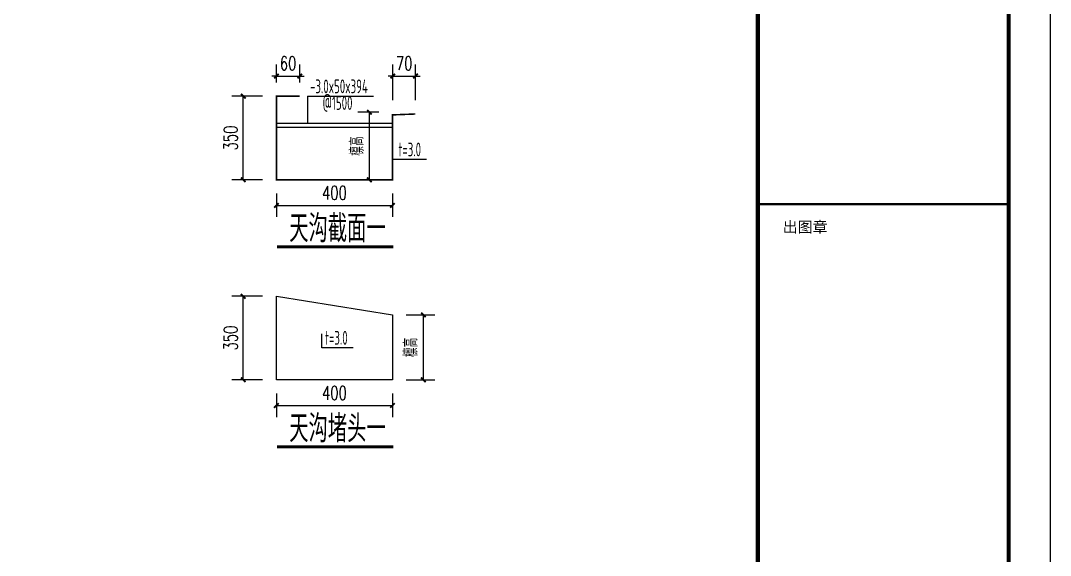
# Model space of a CAD drawing. Extents: x -17471 to 313636, y -71590 to 757901.
# Drawn here: x 246965 to 271636, y 715385 to 728201 of the extents above; entities that cross this region are included whole.
import ezdxf

# ---------------------------------------------------------------- set-up
doc = ezdxf.new("R2010")
doc.units = 0
doc.header["$LTSCALE"] = 1000
doc.header["$MEASUREMENT"] = 0
for name, color, linetype in [('griddim', 51, 'Continuous'), ('PUB_DIM', 3, 'Continuous'), ('PUB_TITLE', 4, 'Continuous'), ('图框', 7, 'Continuous')]:
    doc.layers.add(name, color=color, linetype=linetype)
doc.layers.add('PUB_WINDW', color=7, linetype='Continuous', plot=False)
doc.layers.add('TEXT', color=7, linetype='Continuous', lineweight=13)
doc.styles.add('_TCH_DIM_T3', font='SIMPLEX', dxfattribs={"width": 0.705882, "bigfont": 'GBCBIG'})
doc.styles.add('TSSD_Dimension', font='Tssdeng.shx', dxfattribs={"width": 0.7, "bigfont": 'hztxt.shx'})
doc.styles.add('TSSD_NORM', font='Tssdeng.shx', dxfattribs={"width": 0.65, "bigfont": 'hztxt.shx'})
doc.styles.add('黑体', font='simhei.ttf', dxfattribs={"width": 0.6, "height": 4.3})
doc.dimstyles.new('_TCH_ARCH&&100', dxfattribs={"dimtxt": 297.5, "dimasz": 100, "dimexe": 250, "dimexo": 300, "dimgap": 126.25, "dimtad": 1, "dimdec": 0, "dimzin": 0, "dimdsep": 46, "dimtxsty": '_TCH_DIM_T3', "dimblk": 'ARCHTICK', "dimcen": 0.09, "dimclrt": 7, "dimazin": 2, "dimtfac": 1, "dimtdec": 0, "dimtix": 1, "dimtmove": 2, "dimatfit": 3, "dimfxl": 0, "dimtolj": 1, "dimtzin": 0, "dimarcsym": 0})

# ---------------------------------------------------------------- blocks, each defined once
blk = doc.blocks.new('结构图签1')
at = {"layer": '图框', "color": 4, "const_width": 98.6}
blk.add_lwpolyline([(333761, 58400), (339771, 58400), (339771, 1000), (333761, 1000)], close=True, dxfattribs=at)
at = {"layer": '图框', "color": 0, "const_width": 50}
blk.add_lwpolyline([(333761, 25302), (339771, 25302)], dxfattribs=at)
at = {"layer": '图框', "color": 4, "style": '黑体'}
blk.add_text('出图章', height=262.9, dxfattribs=at).set_placement((334357, 24622))
blk = doc.blocks.new('_ArchTick')
at = {"color": 0, "linetype": 'ByBlock', "const_width": 0.4}
blk.add_lwpolyline([(-0.5, -0.5), (0.5, 0.5)], dxfattribs=at)
blk = doc.blocks.new('*D3173')
at = {"layer": 'Defpoints', "color": 0, "transparency": 16777216}
for p in [(8548689, -2299963), (8549412, -2299963), (8549412, -2301784)]:
    blk.add_point(p, dxfattribs=at)
at = {"layer": 'PUB_DIM', "color": 0, "lineweight": -2, "transparency": 16777216}
for p, q in [((8549112, -2299963), (8548439, -2299963)), ((8548689, -2301784), (8548689, -2299963)), ((8549112, -2301784), (8548439, -2301784))]:
    blk.add_line(p, q, dxfattribs=at)
at = {"layer": 'PUB_DIM', "color": 0, "lineweight": -2, "transparency": 16777216, "xscale": 100, "yscale": 100, "zscale": 100}
for p, rotation in [((8548689, -2299963), 90), ((8548689, -2301784), 270)]:
    blk.add_blockref('_ArchTick', p, dxfattribs=dict(at, rotation=rotation))
at = {"layer": 'PUB_DIM', "color": 7, "transparency": 16777216, "insert": (8548414, -2300874), "char_height": 297.5, "attachment_point": 5, "rotation": 90, "style": '_TCH_DIM_T3'}
blk.add_mtext('\\A1;350', dxfattribs=at)
blk = doc.blocks.new('*D3174')
at = {"layer": 'Defpoints', "color": 0, "transparency": 16777216}
for p in [(8549412, -2301784), (8551939, -2301784), (8551939, -2302343)]:
    blk.add_point(p, dxfattribs=at)
at = {"layer": 'PUB_DIM', "color": 0, "lineweight": -2, "transparency": 16777216}
for p, q in [((8549412, -2302084), (8549412, -2302593)), ((8551939, -2302084), (8551939, -2302593)), ((8549412, -2302343), (8551939, -2302343))]:
    blk.add_line(p, q, dxfattribs=at)
at = {"layer": 'PUB_DIM', "color": 0, "lineweight": -2, "transparency": 16777216, "xscale": 100, "yscale": 100, "zscale": 100, "rotation": 180}
blk.add_blockref('_ArchTick', (8549412, -2302343), dxfattribs=at)
at = {"layer": 'PUB_DIM', "color": 0, "lineweight": -2, "transparency": 16777216, "xscale": 100, "yscale": 100, "zscale": 100}
blk.add_blockref('_ArchTick', (8551939, -2302343), dxfattribs=at)
at = {"layer": 'PUB_DIM', "color": 7, "transparency": 16777216, "insert": (8550676, -2302068), "char_height": 297.5, "attachment_point": 5, "style": '_TCH_DIM_T3'}
blk.add_mtext('\\A1;400', dxfattribs=at)
blk = doc.blocks.new('*D3175')
at = {"layer": 'Defpoints', "color": 0, "transparency": 16777216}
for p in [(8551437, -2300314), (8551939, -2300314), (8551939, -2301784)]:
    blk.add_point(p, dxfattribs=at)
at = {"layer": 'PUB_DIM', "color": 0, "lineweight": -2, "transparency": 16777216}
for p, q in [((8551639, -2300314), (8551187, -2300314)), ((8551437, -2301784), (8551437, -2300314)), ((8551639, -2301784), (8551187, -2301784))]:
    blk.add_line(p, q, dxfattribs=at)
at = {"layer": 'PUB_DIM', "color": 0, "lineweight": -2, "transparency": 16777216, "xscale": 100, "yscale": 100, "zscale": 100}
for p, rotation in [((8551437, -2300314), 90), ((8551437, -2301784), 270)]:
    blk.add_blockref('_ArchTick', p, dxfattribs=dict(at, rotation=rotation))
at = {"layer": 'PUB_DIM', "color": 7, "transparency": 16777216, "insert": (8551162, -2301049), "char_height": 297.5, "attachment_point": 5, "rotation": 90, "style": '_TCH_DIM_T3'}
blk.add_mtext('\\A1;檩高', dxfattribs=at)
blk = doc.blocks.new('*D3176')
at = {"layer": 'Defpoints', "color": 0, "transparency": 16777216}
for p in [(8552440, -2299524), (8551945, -2300351), (8552440, -2300351)]:
    blk.add_point(p, dxfattribs=at)
at = {"layer": 'PUB_DIM', "color": 0, "lineweight": -2, "transparency": 16777216}
for p, q in [((8551945, -2300051), (8551945, -2299274)), ((8552440, -2300051), (8552440, -2299274)), ((8551945, -2299524), (8551845, -2299524)), ((8551945, -2299524), (8552440, -2299524)), ((8552440, -2299524), (8552540, -2299524))]:
    blk.add_line(p, q, dxfattribs=at)
at = {"layer": 'PUB_DIM', "color": 0, "lineweight": -2, "transparency": 16777216, "xscale": 100, "yscale": 100, "zscale": 100}
blk.add_blockref('_ArchTick', (8551945, -2299524), dxfattribs=at)
at = {"layer": 'PUB_DIM', "color": 0, "lineweight": -2, "transparency": 16777216, "xscale": 100, "yscale": 100, "zscale": 100, "rotation": 180}
blk.add_blockref('_ArchTick', (8552440, -2299524), dxfattribs=at)
at = {"layer": 'PUB_DIM', "color": 7, "transparency": 16777216, "insert": (8552193, -2299249), "char_height": 297.5, "attachment_point": 5, "style": '_TCH_DIM_T3'}
blk.add_mtext('\\A1;70', dxfattribs=at)
blk = doc.blocks.new('*D3177')
at = {"layer": 'Defpoints', "color": 0, "transparency": 16777216}
for p in [(8549919, -2299524), (8549412, -2299963), (8549919, -2299963)]:
    blk.add_point(p, dxfattribs=at)
at = {"layer": 'PUB_DIM', "color": 0, "lineweight": -2, "transparency": 16777216}
for p, q in [((8549412, -2299663), (8549412, -2299274)), ((8549919, -2299663), (8549919, -2299274)), ((8549412, -2299524), (8549312, -2299524)), ((8549412, -2299524), (8549919, -2299524)), ((8549919, -2299524), (8550019, -2299524))]:
    blk.add_line(p, q, dxfattribs=at)
at = {"layer": 'PUB_DIM', "color": 0, "lineweight": -2, "transparency": 16777216, "xscale": 100, "yscale": 100, "zscale": 100}
blk.add_blockref('_ArchTick', (8549412, -2299524), dxfattribs=at)
at = {"layer": 'PUB_DIM', "color": 0, "lineweight": -2, "transparency": 16777216, "xscale": 100, "yscale": 100, "zscale": 100, "rotation": 180}
blk.add_blockref('_ArchTick', (8549919, -2299524), dxfattribs=at)
at = {"layer": 'PUB_DIM', "color": 7, "transparency": 16777216, "insert": (8549666, -2299249), "char_height": 297.5, "attachment_point": 5, "style": '_TCH_DIM_T3'}
blk.add_mtext('\\A1;60', dxfattribs=at)
blk = doc.blocks.new('*D3178')
at = {"layer": 'Defpoints', "color": 0, "transparency": 16777216}
for p in [(8548689, -2304321), (8549412, -2304321), (8549412, -2306141)]:
    blk.add_point(p, dxfattribs=at)
at = {"layer": 'PUB_DIM', "color": 0, "lineweight": -2, "transparency": 16777216}
for p, q in [((8549112, -2304321), (8548439, -2304321)), ((8548689, -2306141), (8548689, -2304321)), ((8549112, -2306141), (8548439, -2306141))]:
    blk.add_line(p, q, dxfattribs=at)
at = {"layer": 'PUB_DIM', "color": 0, "lineweight": -2, "transparency": 16777216, "xscale": 100, "yscale": 100, "zscale": 100}
for p, rotation in [((8548689, -2304321), 90), ((8548689, -2306141), 270)]:
    blk.add_blockref('_ArchTick', p, dxfattribs=dict(at, rotation=rotation))
at = {"layer": 'PUB_DIM', "color": 7, "transparency": 16777216, "insert": (8548414, -2305231), "char_height": 297.5, "attachment_point": 5, "rotation": 90, "style": '_TCH_DIM_T3'}
blk.add_mtext('\\A1;350', dxfattribs=at)
blk = doc.blocks.new('*D3179')
at = {"layer": 'Defpoints', "color": 0, "transparency": 16777216}
for p in [(8549412, -2306141), (8551939, -2306141), (8551939, -2306701)]:
    blk.add_point(p, dxfattribs=at)
at = {"layer": 'PUB_DIM', "color": 0, "lineweight": -2, "transparency": 16777216}
for p, q in [((8549412, -2306441), (8549412, -2306951)), ((8551939, -2306441), (8551939, -2306951)), ((8549412, -2306701), (8551939, -2306701))]:
    blk.add_line(p, q, dxfattribs=at)
at = {"layer": 'PUB_DIM', "color": 0, "lineweight": -2, "transparency": 16777216, "xscale": 100, "yscale": 100, "zscale": 100, "rotation": 180}
blk.add_blockref('_ArchTick', (8549412, -2306701), dxfattribs=at)
at = {"layer": 'PUB_DIM', "color": 0, "lineweight": -2, "transparency": 16777216, "xscale": 100, "yscale": 100, "zscale": 100}
blk.add_blockref('_ArchTick', (8551939, -2306701), dxfattribs=at)
at = {"layer": 'PUB_DIM', "color": 7, "transparency": 16777216, "insert": (8550676, -2306426), "char_height": 297.5, "attachment_point": 5, "style": '_TCH_DIM_T3'}
blk.add_mtext('\\A1;400', dxfattribs=at)
blk = doc.blocks.new('*D3180')
at = {"layer": 'Defpoints', "color": 0, "transparency": 16777216}
for p in [(8551939, -2304728), (8552611, -2304728), (8551939, -2306141)]:
    blk.add_point(p, dxfattribs=at)
at = {"layer": 'PUB_DIM', "color": 0, "lineweight": -2, "transparency": 16777216}
for p, q in [((8552239, -2304728), (8552861, -2304728)), ((8552611, -2306141), (8552611, -2304728)), ((8552239, -2306141), (8552861, -2306141))]:
    blk.add_line(p, q, dxfattribs=at)
at = {"layer": 'PUB_DIM', "color": 0, "lineweight": -2, "transparency": 16777216, "xscale": 100, "yscale": 100, "zscale": 100}
for p, rotation in [((8552611, -2304728), 90), ((8552611, -2306141), 270)]:
    blk.add_blockref('_ArchTick', p, dxfattribs=dict(at, rotation=rotation))
at = {"layer": 'PUB_DIM', "color": 7, "transparency": 16777216, "insert": (8552336, -2305434), "char_height": 297.5, "attachment_point": 5, "rotation": 90, "style": '_TCH_DIM_T3'}
blk.add_mtext('\\A1;檩高', dxfattribs=at)
blk = doc.blocks.new('天沟截面')
at = {"color": 0, "linetype": 'Continuous', "ltscale": 50}
blk.add_line((8550087.9, -2299961.2), (8551526.4, -2299961.2), dxfattribs=at)
for p, q in [((8550087.9, -2299961.2), (8550087.9, -2300555.1)), ((8552682.6, -2301342.8), (8551939.2, -2301342.8))]:
    blk.add_line(p, q)
at = {"const_width": 33.3}
blk.add_lwpolyline([(8552439.9, -2300350.9), (8551939.2, -2300370.3), (8551939.2, -2301784.1), (8549412.4, -2301784.1), (8549412.4, -2299963.4), (8549919.1, -2299963.4)], dxfattribs=at)
for points in [[(8549412.4, -2306141.4), (8549412.4, -2304320.8), (8551939.2, -2304727.6), (8551939.2, -2306141.4), (8549412.4, -2306141.4)], [(8551084.8, -2305445.4), (8550400.4, -2305445.4), (8550400.4, -2305139.9)]]:
    blk.add_lwpolyline(points)
at = {"layer": 'griddim', "const_width": 66.7}
for points in [[(8549425.8, -2303242.6), (8551956.1, -2303242.6)], [(8549425.8, -2307599.9), (8551956.1, -2307599.9)]]:
    blk.add_lwpolyline(points, dxfattribs=at)
at = {"layer": 'PUB_WINDW'}
for p, q in [((8551939.2, -2300555.1), (8549412.4, -2300555.1)), ((8551939.2, -2300647.2), (8549412.4, -2300647.2))]:
    blk.add_line(p, q, dxfattribs=at)
at = {"color": 1, "style": 'TSSD_Dimension', "width": 0.6}
for s, p in [('-3.0x50x394', (8550144.3, -2299898.6)), ('@1500', (8550418.3, -2300261.2)), ('t=3.0', (8552068.1, -2301273.3)), ('t=3.0', (8550470.3, -2305375.9))]:
    blk.add_text(s, height=300, dxfattribs=at).set_placement(p)
at = {"layer": 'TEXT', "style": 'TSSD_NORM', "width": 0.7}
for s, p in [('天沟截面一', (8549690.8, -2303143.9)), ('天沟堵头一', (8549690.8, -2307501.2))]:
    blk.add_text(s, height=600, dxfattribs=at).set_placement(p)
at = {"layer": 'PUB_DIM'}
for p1, p2, distance, text, picture, middle in [((8549412.4, -2299963.4), (8549919.1, -2299963.4), 439.2, '60', '*D3177', (8549665.7, -2299249.2)), ((8551945.2, -2300350.9), (8552439.9, -2300350.9), 826.7, '70', '*D3176', (8552192.6, -2299249.2)), ((8549412.4, -2301784.1), (8549412.4, -2299963.4), 723.1, '350', '*D3173', (8548414.3, -2300873.8)), ((8551939.2, -2301784.1), (8551939.2, -2300313.9), 501.7, '檩高', '*D3175', (8551162.5, -2301049)), ((8549412.4, -2301784.1), (8551939.2, -2301784.1), -559.4, '400', '*D3174', (8550675.8, -2302068.5)), ((8549412.4, -2306141.4), (8549412.4, -2304320.8), 723.1, '350', '*D3178', (8548414.3, -2305231.1)), ((8551939.2, -2306141.4), (8551939.2, -2304727.6), -671.6, '檩高', '*D3180', (8552335.8, -2305434.5)), ((8549412.4, -2306141.4), (8551939.2, -2306141.4), -559.4, '400', '*D3179', (8550675.8, -2306425.8))]:
    dim = blk.add_aligned_dim(p1=p1, p2=p2, distance=distance, text=text, dimstyle='_TCH_ARCH&&100', dxfattribs=at)
    dim.commit()
    dim.dimension.update_dxf_attribs({"geometry": picture, "text_midpoint": middle})

msp = doc.modelspace()

# ---------------------------------------------------------------- linework, layer by layer
at = {"layer": 'PUB_TITLE'}
msp.add_lwpolyline([(187535.9, 698500.8), (271635.9, 698500.8), (271635.9, 757900.8), (187535.9, 757900.8)], close=True, dxfattribs=at)
at = {"layer": 'PUB_TITLE', "const_width": 100}
msp.add_lwpolyline([(190035.9, 699500.8), (270635.9, 699500.8), (270635.9, 756900.8), (190035.9, 756900.8)], close=True, dxfattribs=at)

# ---------------------------------------------------------------- block references
msp.add_blockref('结构图签1', (-69134.7, 698500.8))
at = {"xscale": 1.100166666666667, "yscale": 1.100166666666667, "zscale": 1.100166666666667}
msp.add_blockref('天沟截面', (-9152684.1, 3256731.9), dxfattribs=at)

doc.saveas('drawing.dxf')
